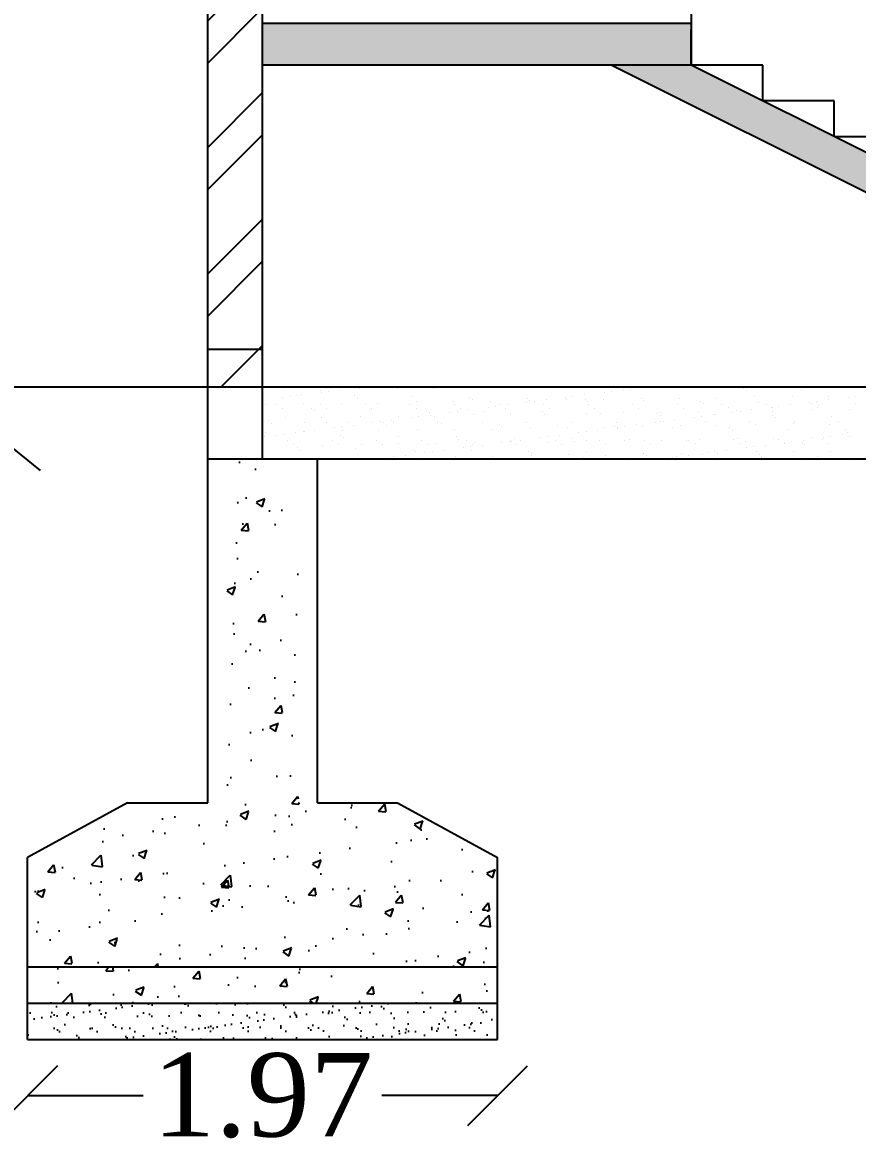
# Model space of a CAD drawing. Header units: metres. Extents: x 16174 to 16363, y 1100 to 1191.
# Drawn here: x 16263.843 to 16267.343, y 1134.012 to 1138.74 of the extents above; entities that cross this region are included whole.
import ezdxf

# ---------------------------------------------------------------- set-up
doc = ezdxf.new("R2010")
doc.units = ezdxf.units.M
doc.header["$MEASUREMENT"] = 0
for name, color, linetype in [('BLK_1_HT_OF_BLDG', 7, 'Continuous'), ('BLK_1_PLINTH_HEIGHT', 7, 'Continuous'), ('BLK_1_TOTAL_HEIGHT', 7, 'Continuous')]:
    doc.layers.add(name, color=color, linetype=linetype)
doc.styles.get("Standard").update_dxf_attribs({"font": 'times.ttf'})
doc.dimstyles.new('23', dxfattribs={"dimtxt": 0.45, "dimasz": 0.3, "dimexe": 0.18, "dimexo": 0.0625, "dimgap": 0.09, "dimtad": 0, "dimtih": 1, "dimtoh": 1, "dimzin": 0, "dimdsep": 46, "dimtxsty": 'Standard', "dimblk": 'OBLIQUE', "dimcen": 0.09, "dimse1": 1, "dimse2": 1, "dimadec": 0, "dimazin": 0, "dimtfac": 1, "dimtofl": 0, "dimtmove": 0, "dimatfit": 3, "dimfxl": 0, "dimtolj": 1, "dimtzin": 0, "dimarcsym": 0})
doc.dimstyles.get("Standard").update_dxf_attribs({"dimtxt": 0.6, "dimasz": 0.3, "dimexe": 0.18, "dimexo": 0.0625, "dimgap": 0.09, "dimtad": 0, "dimzin": 0, "dimdsep": 46, "dimtxsty": 'Standard', "dimblk": 'OBLIQUE', "dimcen": 0.09, "dimse1": 1, "dimse2": 1, "dimadec": 0, "dimazin": 0, "dimtfac": 1, "dimtofl": 0, "dimtmove": 0, "dimatfit": 3, "dimfxl": 0, "dimtolj": 1, "dimtzin": 0, "dimarcsym": 0})

# ---------------------------------------------------------------- blocks, each defined once
blk = doc.blocks.new('_Oblique')
at = {"color": 0, "linetype": 'ByBlock', "lineweight": -2}
blk.add_line((-0.5, -0.5), (0.5, 0.5), dxfattribs=at)
blk = doc.blocks.new('*D85')
at = {"color": 0, "lineweight": -2}
for p, q in [((16263.8646, 1134.2414), (16264.3491, 1134.2414)), ((16265.8346, 1134.2414), (16265.35, 1134.2414))]:
    blk.add_line(p, q, dxfattribs=at)
at = {"layer": 'Defpoints', "color": 0}
for p in [(16263.8646, 1134.4763), (16265.8346, 1134.4763), (16263.8646, 1134.2414)]:
    blk.add_point(p, dxfattribs=at)
at = {"color": 0, "lineweight": -2, "xscale": 0.25, "yscale": 0.25, "zscale": 0.25, "rotation": 180}
blk.add_blockref('_Oblique', (16263.8646, 1134.2414), dxfattribs=at)
at = {"color": 0, "lineweight": -2, "xscale": 0.25, "yscale": 0.25, "zscale": 0.25}
blk.add_blockref('_Oblique', (16265.8346, 1134.2414), dxfattribs=at)
at = {"color": 0, "insert": (16264.8496, 1134.2414), "char_height": 0.35, "attachment_point": 5}
blk.add_mtext('\\A1;1.97', dxfattribs=at)
blk = doc.blocks.new('*D146')
at = {"layer": 'BLK_1_HT_OF_BLDG', "color": 0, "lineweight": -2}
for p, q in [((16258.011, 1148.8111), (16258.011, 1143.1551)), ((16258.011, 1136.9111), (16258.011, 1142.567))]:
    blk.add_line(p, q, dxfattribs=at)
at = {"layer": 'Defpoints', "color": 0}
for p in [(16270.8433, 1148.8111), (16258.011, 1136.9111), (16270.8433, 1136.9111)]:
    blk.add_point(p, dxfattribs=at)
at = {"layer": 'BLK_1_HT_OF_BLDG', "color": 0, "lineweight": -2, "xscale": 0.25, "yscale": 0.25, "zscale": 0.25}
for p, rotation in [((16258.011, 1148.8111), 90), ((16258.011, 1136.9111), 270)]:
    blk.add_blockref('_Oblique', p, dxfattribs=dict(at, rotation=rotation))
at = {"layer": 'BLK_1_HT_OF_BLDG', "color": 0, "insert": (16258.011, 1142.8611), "char_height": 0.4, "attachment_point": 5}
blk.add_mtext('\\A1;11.90', dxfattribs=at)
blk = doc.blocks.new('*D151')
at = {"color": 0, "lineweight": -2}
for p, q in [((16261.4734, 1139.9611), (16261.4734, 1138.8801)), ((16261.4734, 1137.2111), (16261.4734, 1138.292))]:
    blk.add_line(p, q, dxfattribs=at)
at = {"layer": 'Defpoints', "color": 0}
for p in [(16269.0452, 1139.9611), (16261.4734, 1137.2111), (16269.0452, 1137.2111)]:
    blk.add_point(p, dxfattribs=at)
at = {"color": 0, "lineweight": -2, "xscale": 0.25, "yscale": 0.25, "zscale": 0.25}
for p, rotation in [((16261.4734, 1139.9611), 90), ((16261.4734, 1137.2111), 270)]:
    blk.add_blockref('_Oblique', p, dxfattribs=dict(at, rotation=rotation))
at = {"color": 0, "insert": (16261.4734, 1138.5861), "char_height": 0.4, "attachment_point": 5}
blk.add_mtext('\\A1;2.75', dxfattribs=at)
blk = doc.blocks.new('*D170')
at = {"layer": 'BLK_1_PLINTH_HEIGHT', "color": 0, "lineweight": -2}
for p, q in [((16262.5079, 1137.3682), (16262.5079, 1136.9111)), ((16262.5079, 1136.9111), (16262.5079, 1136.6111))]:
    blk.add_line(p, q, dxfattribs=at)
at = {"layer": 'Defpoints', "color": 0}
for p in [(16266.3202, 1137.3682), (16262.5079, 1136.9111), (16266.3202, 1136.9111)]:
    blk.add_point(p, dxfattribs=at)
at = {"layer": 'BLK_1_PLINTH_HEIGHT', "color": 0, "lineweight": -2, "xscale": 0.3, "yscale": 0.3, "zscale": 0.3}
for p, rotation in [((16262.5079, 1137.3682), 90), ((16262.5079, 1136.9111), 270)]:
    blk.add_blockref('_Oblique', p, dxfattribs=dict(at, rotation=rotation))
at = {"layer": 'BLK_1_PLINTH_HEIGHT', "color": 0, "insert": (16262.5079, 1135.779), "char_height": 0.6, "attachment_point": 5, "rotation": 90}
blk.add_mtext('\\A1;0.46', dxfattribs=at)
blk = doc.blocks.new('*D200')
at = {"layer": 'BLK_1_TOTAL_HEIGHT', "color": 0, "lineweight": -2}
for p, q in [((16259.6611, 1151.0111), (16259.6611, 1144.98)), ((16259.6611, 1136.9111), (16259.6611, 1142.9421))]:
    blk.add_line(p, q, dxfattribs=at)
at = {"layer": 'Defpoints', "color": 0}
for p in [(16264.6196, 1151.0111), (16259.6611, 1136.9111), (16264.6196, 1136.9111)]:
    blk.add_point(p, dxfattribs=at)
at = {"layer": 'BLK_1_TOTAL_HEIGHT', "color": 0, "lineweight": -2, "xscale": 0.3, "yscale": 0.3, "zscale": 0.3}
for p, rotation in [((16259.6611, 1151.0111), 90), ((16259.6611, 1136.9111), 270)]:
    blk.add_blockref('_Oblique', p, dxfattribs=dict(at, rotation=rotation))
at = {"layer": 'BLK_1_TOTAL_HEIGHT', "color": 0, "insert": (16259.6611, 1143.9611), "char_height": 0.6, "attachment_point": 5, "rotation": 90}
blk.add_mtext('\\A1;14.10', dxfattribs=at)

msp = doc.modelspace()

# ---------------------------------------------------------------- hatches: boundary and pattern name
h = msp.add_hatch()
h.set_pattern_fill('ANSI32', color=256)
h.set_pattern_definition([(45, (1658.73142, 203.17716), (-0.265165043, 0.265165043), []), (45, (1658.9082, 203.17716), (-0.265165043, 0.265165043), [])])
h.paths.add_polyline_path([(16264.8496, 1142.0411), (16264.6196, 1142.0411), (16264.6196, 1137.2111), (16264.8496, 1137.2111)])
h.paths.add_polyline_path([(16264.8496, 1144.9411), (16264.6196, 1144.9411), (16264.6196, 1142.2411), (16264.8496, 1142.2411)])
h.paths.add_polyline_path([(16264.8496, 1147.8411), (16264.6196, 1147.8411), (16264.6196, 1145.1411), (16264.8496, 1145.1411)])
h.paths.add_polyline_path([(16264.8496, 1150.8611), (16264.6196, 1150.8611), (16264.6196, 1148.0411), (16264.8496, 1148.0411)])
h.paths.add_polyline_path([(16303.1117, 1148.6611), (16302.8817, 1148.6611), (16302.8817, 1148.0411), (16303.1117, 1148.0411)])
h.paths.add_polyline_path([(16303.1117, 1147.8411), (16302.8817, 1147.8411), (16302.8817, 1145.9111), (16303.1117, 1145.9111)])
h.paths.add_polyline_path([(16303.1117, 1145.7611), (16302.8817, 1145.7611), (16302.8817, 1145.1411), (16303.1117, 1145.1411)])
h.paths.add_polyline_path([(16303.1117, 1144.9411), (16302.8817, 1144.9411), (16302.8817, 1143.0111), (16303.1117, 1143.0111)])
h.paths.add_polyline_path([(16303.1117, 1142.8611), (16302.8817, 1142.8611), (16302.8817, 1142.2411), (16303.1117, 1142.2411)])
h.paths.add_polyline_path([(16303.1117, 1142.0411), (16302.8817, 1142.0411), (16302.8817, 1140.1111), (16303.1117, 1140.1111)])
h.paths.add_polyline_path([(16303.1117, 1139.9611), (16302.8817, 1139.9611), (16302.8817, 1137.2111), (16303.1117, 1137.2111)])
h.paths.add_polyline_path([(16303.1117, 1150.0111), (16302.8817, 1150.0111), (16302.8817, 1148.8111), (16303.1117, 1148.8111)])
h = msp.add_hatch()
h.set_pattern_fill('AR-CONC', color=256, scale=0.03)
h.set_pattern_definition([(50, (1658.73142, 203.17716), (0.2151780548, -0.0188256405), [0.0225, -0.2475]), (355, (1658.73142, 203.17716), (-0.0416254, 0.22565764), [0.018, -0.198]), (100.4514445, (1658.74935, 203.17559), (0.173552654, 0.2068319973), [0.0191220576, -0.2103426336]), (46.1842, (1658.73142, 203.23716), (0.320172399, -0.049655784), [0.03375, -0.37125]), (96.6356355, (1658.7581, 203.23302), (0.280398584, 0.29223558), [0.0286831026, -0.315514128]), (351.184164, (1658.73142, 203.23716), (0.2803985835, 0.29223558), [0.027, -0.297]), (21, (1658.76142, 203.22216), (0.1790721156, -0.1207856672), [0.0225, -0.2475]), (326, (1658.76142, 203.22216), (0.0729945996, 0.2175450135), [0.018, -0.198]), (71.4514447, (1658.77635, 203.2121), (0.252066713, 0.0967593458), [0.019122057, -0.2103426336]), (37.5, (1658.73142, 203.17716), (0.0036479566, 0.09986815615), [0, -0.1956, 0, -0.201, 0, -0.19875]), (7.5, (1658.73142, 203.17716), (0.0789208612, 0.1183235136), [0, -0.1146, 0, -0.1911, 0, -0.07575]), (327.5, (1658.66452, 203.17716), (0.16014673085, -0.0067664615), [0, -0.075, 0, -0.234, 0, -0.3105]), (317.5, (1658.63452, 203.17716), (0.1749558508, 0.0300314947), [0, -0.0975, 0, -0.1554, 0, -0.2205])])
h.paths.add_polyline_path([(16266.6458, 1138.5611), (16266.3104, 1138.5611), (16269.0104, 1137.2111), (16269.3458, 1137.2111)])
h.paths.add_polyline_path([(16266.6458, 1138.7361), (16264.8496, 1138.7361), (16264.8496, 1138.5611), (16266.6458, 1138.5611)])
h.paths.add_polyline_path([(16266.6458, 1141.4611), (16266.3104, 1141.4611), (16269.0104, 1140.1111), (16269.0458, 1140.1111), (16269.3458, 1140.1111), (16269.3458, 1140.2611), (16269.0458, 1140.2611)])
h.paths.add_polyline_path([(16266.6458, 1141.6361), (16264.8496, 1141.6361), (16264.8496, 1141.4611), (16266.6458, 1141.4611)])
h.paths.add_polyline_path([(16266.6458, 1144.3611), (16266.3104, 1144.3611), (16269.0104, 1143.0111), (16269.0458, 1143.0111), (16269.3458, 1143.0111), (16269.3458, 1143.1611), (16269.0458, 1143.1611)])
h.paths.add_polyline_path([(16266.6458, 1144.5361), (16264.8496, 1144.5361), (16264.8496, 1144.3611), (16266.6458, 1144.3611)])
h.paths.add_polyline_path([(16266.6458, 1147.2611), (16266.3458, 1147.2611), (16269.0104, 1145.9111), (16269.0458, 1145.9111), (16269.3458, 1145.9111), (16269.3458, 1146.0611), (16269.0458, 1146.0611)])
h.paths.add_polyline_path([(16266.6458, 1147.4111), (16266.6458, 1147.4434), (16264.8496, 1147.4434), (16264.8496, 1147.2611), (16266.6458, 1147.2611)])
h = msp.add_hatch()
h.set_pattern_fill('AR-CONC', color=256, scale=0.002)
h.set_pattern_definition([(50, (12855.0074, -3520.80544), (0.364369338, -0.031878171), [0.0381, -0.4191]), (355, (12855.0074, -3520.80544), (-0.070486843, 0.38211369), [0.03048, -0.335281168]), (100.451445, (12855.03777, -3520.8081), (0.293882494, 0.350235504), [0.032380018, -0.35618049]), (46.1842, (12855.0074, -3520.70384), (0.542158082, -0.084084656), [0.05715, -0.62865]), (96.635558, (12855.0526, -3520.71085), (0.47480827, 0.49485225), [0.048570046, -0.534271216]), (351.184151, (12855.0074, -3520.70384), (0.47480827, 0.49485225), [0.045719934, -0.502919464]), (21, (12855.0582, -3520.72924), (0.303228783, -0.204530396), [0.0381, -0.4191]), (326, (12855.0582, -3520.72924), (0.123604057, 0.368375932), [0.03048, -0.33528]), (71.451445, (12855.08347, -3520.7463), (0.426832839, 0.163845538), [0.032380018, -0.356179875]), (37.5, (12855.0074, -3520.80544), (0.0061772065, 0.1691100777), [0, -0.331216, 0, -0.34036, 0, -0.33655]), (7.5, (12855.0074, -3520.80544), (0.133639325, 0.2003611496), [0, -0.194056, 0, -0.323596, 0, -0.12827]), (327.5, (12854.89412, -3520.80544), (0.2711811903, -0.011457488), [0, -0.127, 0, -0.39624, 0, -0.52578]), (317.5, (12854.84332, -3520.80544), (0.296258363, 0.050852982), [0, -0.1651, 0, -0.263144, 0, -0.37338])])
h.paths.add_polyline_path([(16263.8646, 1135.2397), (16264.2836, 1135.4682), (16264.6996, 1135.4682), (16264.6996, 1136.9111), (16264.9996, 1136.9111), (16264.9996, 1135.4682), (16265.4155, 1135.4682), (16265.8346, 1135.2397), (16265.8346, 1134.7811), (16263.8646, 1134.7811)])
h = msp.add_hatch()
h.set_pattern_fill('AR-CONC', color=256, scale=0.002)
h.set_pattern_definition([(50, (12854.81624, -3520.80544), (0.364369338, -0.031878171), [0.0381, -0.4191]), (355, (12854.81624, -3520.80544), (-0.070486843, 0.38211369), [0.03048, -0.335281168]), (100.451445, (12854.8466, -3520.8081), (0.293882494, 0.350235504), [0.032380018, -0.35618049]), (46.1842, (12854.81624, -3520.70384), (0.542158082, -0.084084656), [0.05715, -0.62865]), (96.635558, (12854.8614, -3520.71085), (0.47480827, 0.49485225), [0.048570046, -0.534271216]), (351.184151, (12854.81624, -3520.70384), (0.47480827, 0.49485225), [0.045719934, -0.502919464]), (21, (12854.86704, -3520.72924), (0.303228783, -0.204530396), [0.0381, -0.4191]), (326, (12854.86704, -3520.72924), (0.123604057, 0.368375932), [0.03048, -0.33528]), (71.451445, (12854.8923, -3520.7463), (0.426832839, 0.163845538), [0.032380018, -0.356179875]), (37.5, (12854.81624, -3520.80544), (0.0061772065, 0.1691100777), [0, -0.331216, 0, -0.34036, 0, -0.33655]), (7.5, (12854.81624, -3520.80544), (0.133639325, 0.2003611496), [0, -0.194056, 0, -0.323596, 0, -0.12827]), (327.5, (12854.70296, -3520.80544), (0.2711811903, -0.011457488), [0, -0.127, 0, -0.39624, 0, -0.52578]), (317.5, (12854.65216, -3520.80544), (0.296258363, 0.050852982), [0, -0.1651, 0, -0.263144, 0, -0.37338])])
h.paths.add_polyline_path([(16263.8646, 1134.7811), (16265.8346, 1134.7811), (16265.8346, 1134.6287), (16263.8646, 1134.6287)])
h = msp.add_hatch()
h.set_pattern_fill('AR-SAND', color=256, scale=0.002)
h.set_pattern_definition([(37.5, (12854.81624, -3520.80544), (-0.0032000626, 0.0978826475), [0, -0.077216, 0, -0.08636, 0, -0.08255]), (7.5, (12854.81624, -3520.80544), (0.0899046566, 0.14336502), [0, -0.041656, 0, -0.069596, 0, -0.02667]), (327.5, (12854.75376, -3520.80544), (0.158198474, 0.0002874369), [0, -0.0254, 0, -0.09144, 0, -0.11938]), (317.5, (12854.75376, -3520.80544), (0.1527112905, 0.0445858647), [0, -0.0127, 0, -0.059944, 0, -0.06858])])
h.paths.add_polyline_path([(16263.8646, 1134.6287), (16265.8346, 1134.6287), (16265.8346, 1134.4763), (16263.8646, 1134.4763)])

# ---------------------------------------------------------------- linework, layer by layer
for p, q in [((16264.6196, 1136.9111), (16264.6196, 1151.0111)), ((16264.8496, 1136.9111), (16264.8496, 1150.8611)), ((16266.6458, 1138.9111), (16266.6458, 1138.5611)), ((16266.6458, 1138.7361), (16264.8496, 1138.7361)), ((16266.6458, 1138.5611), (16266.6458, 1138.7111)), ((16266.6458, 1138.5611), (16264.8496, 1138.5611)), ((16269.0104, 1137.2111), (16266.3104, 1138.5611)), ((16266.9458, 1138.5611), (16266.6458, 1138.5611)), ((16269.3458, 1137.2111), (16266.6458, 1138.5611)), ((16266.9458, 1138.4111), (16266.9458, 1138.5611)), ((16267.2458, 1138.4111), (16266.9458, 1138.4111)), ((16267.2458, 1138.2611), (16267.2458, 1138.4111)), ((16267.5458, 1138.2611), (16267.2458, 1138.2611)), ((16264.6196, 1137.3711), (16264.8496, 1137.3711)), ((16271.6097, 1137.2111), (16262.8153, 1137.2111)), ((16264.1459, 1137.2111), (16262.8153, 1137.2111)), ((16263.4856, 1137.2111), (16263.9172, 1136.8614)), ((16264.9408, 1137.1987), (16264.9408, 1137.1987)), ((16265.0943, 1137.198), (16265.0943, 1137.198)), ((16265.0948, 1137.1894), (16265.0948, 1137.1894)), ((16265.1261, 1137.1936), (16265.1261, 1137.1936)), ((16265.1748, 1137.2), (16265.1748, 1137.2)), ((16265.2563, 1137.2107), (16265.2563, 1137.2107)), ((16265.2564, 1137.2038), (16265.2564, 1137.2038)), ((16265.4134, 1137.2058), (16265.4134, 1137.2058)), ((16265.5669, 1137.2051), (16265.5669, 1137.2051)), ((16265.729, 1137.2109), (16265.729, 1137.2109)), ((16265.9096, 1137.2106), (16265.9096, 1137.2106)), ((16266.2807, 1137.1902), (16266.2807, 1137.1902)), ((16266.3119, 1137.1943), (16266.3119, 1137.1943)), ((16266.3607, 1137.2007), (16266.3607, 1137.2007)), ((16266.3933, 1137.2032), (16266.3933, 1137.2032)), ((16266.6259, 1137.208), (16266.6259, 1137.208)), ((16266.866, 1137.206), (16266.866, 1137.206)), ((16266.877, 1137.1958), (16266.877, 1137.1958)), ((16267.1096, 1137.2006), (16267.1096, 1137.2006)), ((16264.8518, 1137.1574), (16264.8518, 1137.1574)), ((16264.9333, 1137.1682), (16264.9333, 1137.1682)), ((16264.9646, 1137.1723), (16264.9646, 1137.1723)), ((16264.9944, 1137.1775), (16264.9944, 1137.1775)), ((16265.0133, 1137.1787), (16265.0133, 1137.1787)), ((16265.022, 1137.1424), (16265.022, 1137.1424)), ((16265.179, 1137.1444), (16265.179, 1137.1444)), ((16265.2344, 1137.1754), (16265.2344, 1137.1754)), ((16265.2455, 1137.1653), (16265.2455, 1137.1653)), ((16265.3325, 1137.1437), (16265.3325, 1137.1437)), ((16265.4781, 1137.1701), (16265.4781, 1137.1701)), ((16265.4946, 1137.1495), (16265.4946, 1137.1495)), ((16265.6516, 1137.1515), (16265.6516, 1137.1515)), ((16265.7182, 1137.168), (16265.7182, 1137.168)), ((16265.7292, 1137.1579), (16265.7292, 1137.1579)), ((16265.8051, 1137.1508), (16265.8051, 1137.1508)), ((16265.9577, 1137.1477), (16265.9577, 1137.1477)), ((16265.9618, 1137.1627), (16265.9618, 1137.1627)), ((16265.9672, 1137.1566), (16265.9672, 1137.1566)), ((16265.9889, 1137.1518), (16265.9889, 1137.1518)), ((16266.0377, 1137.1582), (16266.0377, 1137.1582)), ((16266.1192, 1137.169), (16266.1192, 1137.169)), ((16266.1242, 1137.1586), (16266.1242, 1137.1586)), ((16266.1504, 1137.1731), (16266.1504, 1137.1731)), ((16266.1992, 1137.1795), (16266.1992, 1137.1795)), ((16266.2019, 1137.1607), (16266.2019, 1137.1607)), ((16266.2129, 1137.1505), (16266.2129, 1137.1505)), ((16266.2147, 1137.1394), (16266.2147, 1137.1394)), ((16266.2777, 1137.1579), (16266.2777, 1137.1579)), ((16266.4015, 1137.1397), (16266.4015, 1137.1397)), ((16266.4398, 1137.1638), (16266.4398, 1137.1638)), ((16266.4455, 1137.1554), (16266.4455, 1137.1554)), ((16266.5884, 1137.14), (16266.5884, 1137.14)), ((16266.5968, 1137.1658), (16266.5968, 1137.1658)), ((16266.6856, 1137.1533), (16266.6856, 1137.1533)), ((16266.6966, 1137.1432), (16266.6966, 1137.1432)), ((16266.7503, 1137.165), (16266.7503, 1137.165)), ((16266.7752, 1137.1404), (16266.7752, 1137.1404)), ((16266.9124, 1137.1709), (16266.9124, 1137.1709)), ((16266.9292, 1137.148), (16266.9292, 1137.148)), ((16266.962, 1137.1407), (16266.962, 1137.1407)), ((16267.0694, 1137.1729), (16267.0694, 1137.1729)), ((16267.1436, 1137.1485), (16267.1436, 1137.1485)), ((16267.1489, 1137.1411), (16267.1489, 1137.1411)), ((16267.1693, 1137.1459), (16267.1693, 1137.1459)), ((16267.1748, 1137.1526), (16267.1748, 1137.1526)), ((16267.2229, 1137.1721), (16267.2229, 1137.1721)), ((16267.2236, 1137.159), (16267.2236, 1137.159)), ((16267.3051, 1137.1697), (16267.3051, 1137.1697)), ((16267.3357, 1137.1414), (16267.3357, 1137.1414)), ((16267.3363, 1137.1738), (16267.3363, 1137.1738)), ((16264.8599, 1137.1366), (16264.8599, 1137.1366)), ((16264.9067, 1137.137), (16264.9067, 1137.137)), ((16264.932, 1137.1209), (16264.932, 1137.1209)), ((16265.0541, 1137.1227), (16265.0541, 1137.1227)), ((16265.0651, 1137.1126), (16265.0651, 1137.1126)), ((16265.0936, 1137.1373), (16265.0936, 1137.1373)), ((16265.1189, 1137.1212), (16265.1189, 1137.1212)), ((16265.2804, 1137.1377), (16265.2804, 1137.1377)), ((16265.2977, 1137.1174), (16265.2977, 1137.1174)), ((16265.3057, 1137.1215), (16265.3057, 1137.1215)), ((16265.4673, 1137.138), (16265.4673, 1137.138)), ((16265.4926, 1137.1219), (16265.4926, 1137.1219)), ((16265.5378, 1137.1154), (16265.5378, 1137.1154)), ((16265.5489, 1137.1052), (16265.5489, 1137.1052)), ((16265.5532, 1137.0944), (16265.5532, 1137.0944)), ((16265.6347, 1137.1052), (16265.6347, 1137.1052)), ((16265.6541, 1137.1383), (16265.6541, 1137.1383)), ((16265.6659, 1137.1093), (16265.6659, 1137.1093)), ((16265.6794, 1137.1222), (16265.6794, 1137.1222)), ((16265.7147, 1137.1157), (16265.7147, 1137.1157)), ((16265.7328, 1137.0953), (16265.7328, 1137.0953)), ((16265.7814, 1137.1101), (16265.7814, 1137.1101)), ((16265.7962, 1137.1264), (16265.7962, 1137.1264)), ((16265.8274, 1137.1305), (16265.8274, 1137.1305)), ((16265.841, 1137.1387), (16265.841, 1137.1387)), ((16265.8663, 1137.1226), (16265.8663, 1137.1226)), ((16265.8762, 1137.137), (16265.8762, 1137.137)), ((16265.8898, 1137.0973), (16265.8898, 1137.0973)), ((16266.0215, 1137.108), (16266.0215, 1137.108)), ((16266.0278, 1137.139), (16266.0278, 1137.139)), ((16266.0326, 1137.0979), (16266.0326, 1137.0979)), ((16266.0433, 1137.0966), (16266.0433, 1137.0966)), ((16266.0531, 1137.1229), (16266.0531, 1137.1229)), ((16266.2054, 1137.1024), (16266.2054, 1137.1024)), ((16266.24, 1137.1232), (16266.24, 1137.1232)), ((16266.2651, 1137.1027), (16266.2651, 1137.1027)), ((16266.3624, 1137.1044), (16266.3624, 1137.1044)), ((16266.4268, 1137.1236), (16266.4268, 1137.1236)), ((16266.5052, 1137.1006), (16266.5052, 1137.1006)), ((16266.5159, 1137.1037), (16266.5159, 1137.1037)), ((16266.6137, 1137.1239), (16266.6137, 1137.1239)), ((16266.678, 1137.1095), (16266.678, 1137.1095)), ((16266.739, 1137.0952), (16266.739, 1137.0952)), ((16266.7488, 1137.0953), (16266.7488, 1137.0953)), ((16266.8005, 1137.1243), (16266.8005, 1137.1243)), ((16266.8205, 1137.1059), (16266.8205, 1137.1059)), ((16266.835, 1137.1115), (16266.835, 1137.1115)), ((16266.8518, 1137.11), (16266.8518, 1137.11)), ((16266.9006, 1137.1165), (16266.9006, 1137.1165)), ((16266.982, 1137.1272), (16266.982, 1137.1272)), ((16266.9873, 1137.1246), (16266.9873, 1137.1246)), ((16266.9885, 1137.1108), (16266.9885, 1137.1108)), ((16266.9889, 1137.0933), (16266.9889, 1137.0933)), ((16267.0133, 1137.1313), (16267.0133, 1137.1313)), ((16267.0621, 1137.1377), (16267.0621, 1137.1377)), ((16267.1505, 1137.1166), (16267.1505, 1137.1166)), ((16267.1742, 1137.1249), (16267.1742, 1137.1249)), ((16267.1804, 1137.1358), (16267.1804, 1137.1358)), ((16267.3076, 1137.1186), (16267.3076, 1137.1186)), ((16264.8737, 1137.0701), (16264.8737, 1137.0701)), ((16264.8848, 1137.0599), (16264.8848, 1137.0599)), ((16264.9446, 1137.0831), (16264.9446, 1137.0831)), ((16265.0231, 1137.0628), (16265.0231, 1137.0628)), ((16265.0981, 1137.0823), (16265.0981, 1137.0823)), ((16265.1173, 1137.0648), (16265.1173, 1137.0648)), ((16265.1814, 1137.0455), (16265.1814, 1137.0455)), ((16265.21, 1137.0632), (16265.21, 1137.0632)), ((16265.2302, 1137.0519), (16265.2302, 1137.0519)), ((16265.2602, 1137.0882), (16265.2602, 1137.0882)), ((16265.3117, 1137.0626), (16265.3117, 1137.0626)), ((16265.3429, 1137.0667), (16265.3429, 1137.0667)), ((16265.3574, 1137.0627), (16265.3574, 1137.0627)), ((16265.3685, 1137.0526), (16265.3685, 1137.0526)), ((16265.3917, 1137.0732), (16265.3917, 1137.0732)), ((16265.3968, 1137.0635), (16265.3968, 1137.0635)), ((16265.4172, 1137.0902), (16265.4172, 1137.0902)), ((16265.4732, 1137.0839), (16265.4732, 1137.0839)), ((16265.5044, 1137.088), (16265.5044, 1137.088)), ((16265.5707, 1137.0895), (16265.5707, 1137.0895)), ((16265.5836, 1137.0639), (16265.5836, 1137.0639)), ((16265.6011, 1137.0574), (16265.6011, 1137.0574)), ((16265.7705, 1137.0642), (16265.7705, 1137.0642)), ((16265.8411, 1137.0553), (16265.8411, 1137.0553)), ((16265.8522, 1137.0452), (16265.8522, 1137.0452)), ((16265.9573, 1137.0645), (16265.9573, 1137.0645)), ((16266.0848, 1137.05), (16266.0848, 1137.05)), ((16266.1442, 1137.0649), (16266.1442, 1137.0649)), ((16266.3249, 1137.048), (16266.3249, 1137.048)), ((16266.331, 1137.0652), (16266.331, 1137.0652)), ((16266.3673, 1137.0463), (16266.3673, 1137.0463)), ((16266.416, 1137.0527), (16266.416, 1137.0527)), ((16266.4435, 1137.0481), (16266.4435, 1137.0481)), ((16266.4975, 1137.0634), (16266.4975, 1137.0634)), ((16266.5163, 1137.0905), (16266.5163, 1137.0905)), ((16266.5179, 1137.0655), (16266.5179, 1137.0655)), ((16266.5288, 1137.0675), (16266.5288, 1137.0675)), ((16266.5775, 1137.0739), (16266.5775, 1137.0739)), ((16266.6006, 1137.0501), (16266.6006, 1137.0501)), ((16266.659, 1137.0847), (16266.659, 1137.0847)), ((16266.6903, 1137.0888), (16266.6903, 1137.0888)), ((16266.7047, 1137.0659), (16266.7047, 1137.0659)), ((16266.7541, 1137.0494), (16266.7541, 1137.0494)), ((16266.8916, 1137.0662), (16266.8916, 1137.0662)), ((16266.9161, 1137.0552), (16266.9161, 1137.0552)), ((16267, 1137.0831), (16267, 1137.0831)), ((16267.0732, 1137.0573), (16267.0732, 1137.0573)), ((16267.0784, 1137.0666), (16267.0784, 1137.0666)), ((16267.2267, 1137.0565), (16267.2267, 1137.0565)), ((16267.2326, 1137.088), (16267.2326, 1137.088)), ((16267.2653, 1137.0669), (16267.2653, 1137.0669)), ((16264.8584, 1137.003), (16264.8584, 1137.003)), ((16264.8637, 1137.021), (16264.8637, 1137.021)), ((16264.9072, 1137.0094), (16264.9072, 1137.0094)), ((16264.937, 1137.0121), (16264.937, 1137.0121)), ((16264.9887, 1137.0201), (16264.9887, 1137.0201)), ((16265.0199, 1137.0242), (16265.0199, 1137.0242)), ((16265.0258, 1137.0268), (16265.0258, 1137.0268)), ((16265.0687, 1137.0306), (16265.0687, 1137.0306)), ((16265.1502, 1137.0414), (16265.1502, 1137.0414)), ((16265.1771, 1137.01), (16265.1771, 1137.01)), ((16265.1828, 1137.0288), (16265.1828, 1137.0288)), ((16265.1881, 1136.9999), (16265.1881, 1136.9999)), ((16265.3363, 1137.0281), (16265.3363, 1137.0281)), ((16265.4207, 1137.0047), (16265.4207, 1137.0047)), ((16265.4984, 1137.0339), (16265.4984, 1137.0339)), ((16265.6554, 1137.0359), (16265.6554, 1137.0359)), ((16265.6608, 1137.0027), (16265.6608, 1137.0027)), ((16265.8089, 1137.0352), (16265.8089, 1137.0352)), ((16265.9044, 1136.9974), (16265.9044, 1136.9974)), ((16265.9709, 1137.041), (16265.9709, 1137.041)), ((16266.013, 1136.9996), (16266.013, 1136.9996)), ((16266.0442, 1137.0037), (16266.0442, 1137.0037)), ((16266.093, 1137.0102), (16266.093, 1137.0102)), ((16266.128, 1137.043), (16266.128, 1137.043)), ((16266.1745, 1137.0209), (16266.1745, 1137.0209)), ((16266.2057, 1137.025), (16266.2057, 1137.025)), ((16266.2545, 1137.0314), (16266.2545, 1137.0314)), ((16266.2815, 1137.0423), (16266.2815, 1137.0423)), ((16266.3359, 1137.0378), (16266.3359, 1137.0378)), ((16266.336, 1137.0421), (16266.336, 1137.0421)), ((16266.5685, 1137.0427), (16266.5685, 1137.0427)), ((16266.8086, 1137.0406), (16266.8086, 1137.0406)), ((16266.8196, 1137.0305), (16266.8196, 1137.0305)), ((16267.0522, 1137.0353), (16267.0522, 1137.0353)), ((16267.1543, 1137.001), (16267.1543, 1137.001)), ((16267.1989, 1137.0004), (16267.1989, 1137.0004)), ((16267.2301, 1137.0045), (16267.2301, 1137.0045)), ((16267.2789, 1137.0109), (16267.2789, 1137.0109)), ((16267.2923, 1137.0332), (16267.2923, 1137.0332)), ((16267.3033, 1137.0231), (16267.3033, 1137.0231)), ((16267.3114, 1137.003), (16267.3114, 1137.003)), ((16264.9484, 1136.9675), (16264.9484, 1136.9675)), ((16264.9552, 1136.9867), (16264.9552, 1136.9867)), ((16264.9805, 1136.9706), (16264.9805, 1136.9706)), ((16264.9967, 1136.9574), (16264.9967, 1136.9574)), ((16265.1019, 1136.9667), (16265.1019, 1136.9667)), ((16265.142, 1136.9871), (16265.142, 1136.9871)), ((16265.1673, 1136.971), (16265.1673, 1136.971)), ((16265.2403, 1136.9521), (16265.2403, 1136.9521)), ((16265.2639, 1136.9726), (16265.2639, 1136.9726)), ((16265.3289, 1136.9874), (16265.3289, 1136.9874)), ((16265.3542, 1136.9713), (16265.3542, 1136.9713)), ((16265.421, 1136.9746), (16265.421, 1136.9746)), ((16265.4804, 1136.95), (16265.4804, 1136.95)), ((16265.5157, 1136.9878), (16265.5157, 1136.9878)), ((16265.541, 1136.9716), (16265.541, 1136.9716)), ((16265.5745, 1136.9738), (16265.5745, 1136.9738)), ((16265.6718, 1136.9925), (16265.6718, 1136.9925)), ((16265.69, 1136.9571), (16265.69, 1136.9571)), ((16265.7026, 1136.9881), (16265.7026, 1136.9881)), ((16265.7212, 1136.9612), (16265.7212, 1136.9612)), ((16265.7279, 1136.972), (16265.7279, 1136.972)), ((16265.7365, 1136.9797), (16265.7365, 1136.9797)), ((16265.77, 1136.9676), (16265.77, 1136.9676)), ((16265.8515, 1136.9784), (16265.8515, 1136.9784)), ((16265.8827, 1136.9825), (16265.8827, 1136.9825)), ((16265.8894, 1136.9884), (16265.8894, 1136.9884)), ((16265.8936, 1136.9817), (16265.8936, 1136.9817)), ((16265.9147, 1136.9723), (16265.9147, 1136.9723)), ((16265.9315, 1136.9889), (16265.9315, 1136.9889)), ((16266.0471, 1136.9809), (16266.0471, 1136.9809)), ((16266.0763, 1136.9888), (16266.0763, 1136.9888)), ((16266.1016, 1136.9727), (16266.1016, 1136.9727)), ((16266.1445, 1136.9953), (16266.1445, 1136.9953)), ((16266.1555, 1136.9852), (16266.1555, 1136.9852)), ((16266.2091, 1136.9868), (16266.2091, 1136.9868)), ((16266.2631, 1136.9891), (16266.2631, 1136.9891)), ((16266.2884, 1136.973), (16266.2884, 1136.973)), ((16266.3662, 1136.9888), (16266.3662, 1136.9888)), ((16266.3881, 1136.99), (16266.3881, 1136.99)), ((16266.45, 1136.9894), (16266.45, 1136.9894)), ((16266.4753, 1136.9733), (16266.4753, 1136.9733)), ((16266.5197, 1136.9881), (16266.5197, 1136.9881)), ((16266.6282, 1136.9879), (16266.6282, 1136.9879)), ((16266.6368, 1136.9898), (16266.6368, 1136.9898)), ((16266.6393, 1136.9778), (16266.6393, 1136.9778)), ((16266.6621, 1136.9737), (16266.6621, 1136.9737)), ((16266.6817, 1136.9939), (16266.6817, 1136.9939)), ((16266.8237, 1136.9901), (16266.8237, 1136.9901)), ((16266.8388, 1136.9959), (16266.8388, 1136.9959)), ((16266.849, 1136.974), (16266.849, 1136.974)), ((16266.8718, 1136.9826), (16266.8718, 1136.9826)), ((16266.8759, 1136.9579), (16266.8759, 1136.9579)), ((16266.9071, 1136.962), (16266.9071, 1136.962)), ((16266.9559, 1136.9684), (16266.9559, 1136.9684)), ((16266.9923, 1136.9952), (16266.9923, 1136.9952)), ((16267.0105, 1136.9905), (16267.0105, 1136.9905)), ((16267.0358, 1136.9743), (16267.0358, 1136.9743)), ((16267.0374, 1136.9791), (16267.0374, 1136.9791)), ((16267.0686, 1136.9832), (16267.0686, 1136.9832)), ((16267.1119, 1136.9806), (16267.1119, 1136.9806)), ((16267.1174, 1136.9897), (16267.1174, 1136.9897)), ((16267.123, 1136.9704), (16267.123, 1136.9704)), ((16267.1974, 1136.9908), (16267.1974, 1136.9908)), ((16267.2227, 1136.9747), (16267.2227, 1136.9747)), ((16264.6196, 1136.9111), (16271.3797, 1136.9111)), ((16264.6196, 1135.4682), (16264.6196, 1136.9111)), ((16264.8847, 1136.9122), (16264.8847, 1136.9122)), ((16265.0077, 1136.9472), (16265.0077, 1136.9472)), ((16265.0295, 1136.9112), (16265.0295, 1136.9112)), ((16265.0716, 1136.9126), (16265.0716, 1136.9126)), ((16265.0796, 1135.4682), (16265.0796, 1136.9111)), ((16265.1866, 1136.9132), (16265.1866, 1136.9132)), ((16265.2584, 1136.9129), (16265.2584, 1136.9129)), ((16265.3401, 1136.9125), (16265.3401, 1136.9125)), ((16265.367, 1136.9146), (16265.367, 1136.9146)), ((16265.3982, 1136.9187), (16265.3982, 1136.9187)), ((16265.4453, 1136.9133), (16265.4453, 1136.9133)), ((16265.447, 1136.9251), (16265.447, 1136.9251)), ((16265.4915, 1136.9399), (16265.4915, 1136.9399)), ((16265.5021, 1136.9183), (16265.5021, 1136.9183)), ((16265.5285, 1136.9358), (16265.5285, 1136.9358)), ((16265.5597, 1136.9399), (16265.5597, 1136.9399)), ((16265.6085, 1136.9464), (16265.6085, 1136.9464)), ((16265.6321, 1136.9136), (16265.6321, 1136.9136)), ((16265.6592, 1136.9203), (16265.6592, 1136.9203)), ((16265.724, 1136.9447), (16265.724, 1136.9447)), ((16265.8127, 1136.9196), (16265.8127, 1136.9196)), ((16265.819, 1136.9139), (16265.819, 1136.9139)), ((16265.9641, 1136.9426), (16265.9641, 1136.9426)), ((16265.9747, 1136.9254), (16265.9747, 1136.9254)), ((16265.9752, 1136.9325), (16265.9752, 1136.9325)), ((16266.0058, 1136.9143), (16266.0058, 1136.9143)), ((16266.1318, 1136.9274), (16266.1318, 1136.9274)), ((16266.1927, 1136.9146), (16266.1927, 1136.9146)), ((16266.2077, 1136.9373), (16266.2077, 1136.9373)), ((16266.2853, 1136.9267), (16266.2853, 1136.9267)), ((16266.3795, 1136.915), (16266.3795, 1136.915)), ((16266.4473, 1136.9325), (16266.4473, 1136.9325)), ((16266.4478, 1136.9353), (16266.4478, 1136.9353)), ((16266.4589, 1136.9251), (16266.4589, 1136.9251)), ((16266.5529, 1136.9153), (16266.5529, 1136.9153)), ((16266.5663, 1136.9153), (16266.5663, 1136.9153)), ((16266.5841, 1136.9195), (16266.5841, 1136.9195)), ((16266.6044, 1136.9345), (16266.6044, 1136.9345)), ((16266.6329, 1136.9259), (16266.6329, 1136.9259)), ((16266.6915, 1136.93), (16266.6915, 1136.93)), ((16266.7144, 1136.9366), (16266.7144, 1136.9366)), ((16266.7456, 1136.9407), (16266.7456, 1136.9407)), ((16266.7532, 1136.9156), (16266.7532, 1136.9156)), ((16266.7579, 1136.9338), (16266.7579, 1136.9338)), ((16266.7944, 1136.9471), (16266.7944, 1136.9471)), ((16266.9199, 1136.9396), (16266.9199, 1136.9396)), ((16266.9315, 1136.9279), (16266.9315, 1136.9279)), ((16266.94, 1136.916), (16266.94, 1136.916)), ((16266.9426, 1136.9178), (16266.9426, 1136.9178)), ((16267.077, 1136.9416), (16267.077, 1136.9416)), ((16267.1269, 1136.9163), (16267.1269, 1136.9163)), ((16267.1752, 1136.9226), (16267.1752, 1136.9226)), ((16267.2305, 1136.9409), (16267.2305, 1136.9409)), ((16267.3137, 1136.9167), (16267.3137, 1136.9167))]:
    msp.add_line(p, q)
at = {"lineweight": -3, "ltscale": 0.02}
for p, q in [((16264.2836, 1135.4682), (16263.8646, 1135.2397)), ((16264.2836, 1135.4682), (16264.6196, 1135.4682)), ((16264.9996, 1135.4682), (16265.0022, 1135.4682)), ((16265.0796, 1135.4682), (16265.4155, 1135.4682)), ((16265.4155, 1135.4682), (16265.8346, 1135.2397)), ((16263.8646, 1134.4763), (16263.8646, 1135.2397)), ((16265.8346, 1134.4763), (16265.8346, 1135.2397)), ((16263.8646, 1134.7811), (16265.8346, 1134.7811)), ((16263.8646, 1134.6287), (16265.8346, 1134.6287)), ((16263.8646, 1134.4763), (16265.8346, 1134.4763))]:
    msp.add_line(p, q, dxfattribs=at)

# ---------------------------------------------------------------- dimensions: what is measured, and where the dimension line sits
for p1, p2, distance, override, picture, middle in [((16269.0452, 1139.9611), (16269.0452, 1137.2111), -7.5718, {"dimtxt": 0.4, "dimasz": 0.25, "dimblk1": 'Oblique', "dimblk2": 'Oblique', "dimsah": 1}, '*D151', (16261.4734, 1138.5861)), ((16265.8346, 1134.4763), (16263.8646, 1134.4763), 0.2349, {"dimtxt": 0.35, "dimasz": 0.25, "dimblk1": 'Oblique', "dimblk2": 'Oblique', "dimsah": 1}, '*D85', (16264.8496, 1134.2414))]:
    dim = msp.add_aligned_dim(p1=p1, p2=p2, distance=distance, dimstyle='23', override=override)
    dim.commit()
    dim.dimension.update_dxf_attribs({"geometry": picture, "text_midpoint": middle})
at = {"layer": 'BLK_1_HT_OF_BLDG', "color": 5}
dim = msp.add_aligned_dim(p1=(16270.8433, 1148.8111), p2=(16270.8433, 1136.9111), distance=-12.8322, dimstyle='23', override={"dimtxt": 0.4, "dimasz": 0.25, "dimblk1": 'Oblique', "dimblk2": 'Oblique', "dimsah": 1}, dxfattribs=at)
dim.commit()
dim.dimension.update_dxf_attribs({"geometry": '*D146', "text_midpoint": (16258.011, 1142.8611)})
at = {"layer": 'BLK_1_PLINTH_HEIGHT', "color": 7}
dim = msp.add_linear_dim(base=(16262.5079, 1136.9111), p1=(16266.3202, 1137.3682), p2=(16266.3202, 1136.9111), angle=90, dimstyle='Standard', dxfattribs=at)
dim.commit()
dim.dimension.update_dxf_attribs({"geometry": '*D170', "text_midpoint": (16262.5079, 1135.779), "dimtype": 160})
at = {"layer": 'BLK_1_TOTAL_HEIGHT', "color": 21}
dim = msp.add_aligned_dim(p1=(16264.6196, 1151.0111), p2=(16264.6196, 1136.9111), distance=-4.9585, dimstyle='Standard', override={"dimfxl": 75, "dimfxlon": 1, "dimarcsym": 2}, dxfattribs=at)
dim.commit()
dim.dimension.update_dxf_attribs({"geometry": '*D200', "text_midpoint": (16259.6611, 1143.9611)})

doc.saveas('drawing.dxf')
